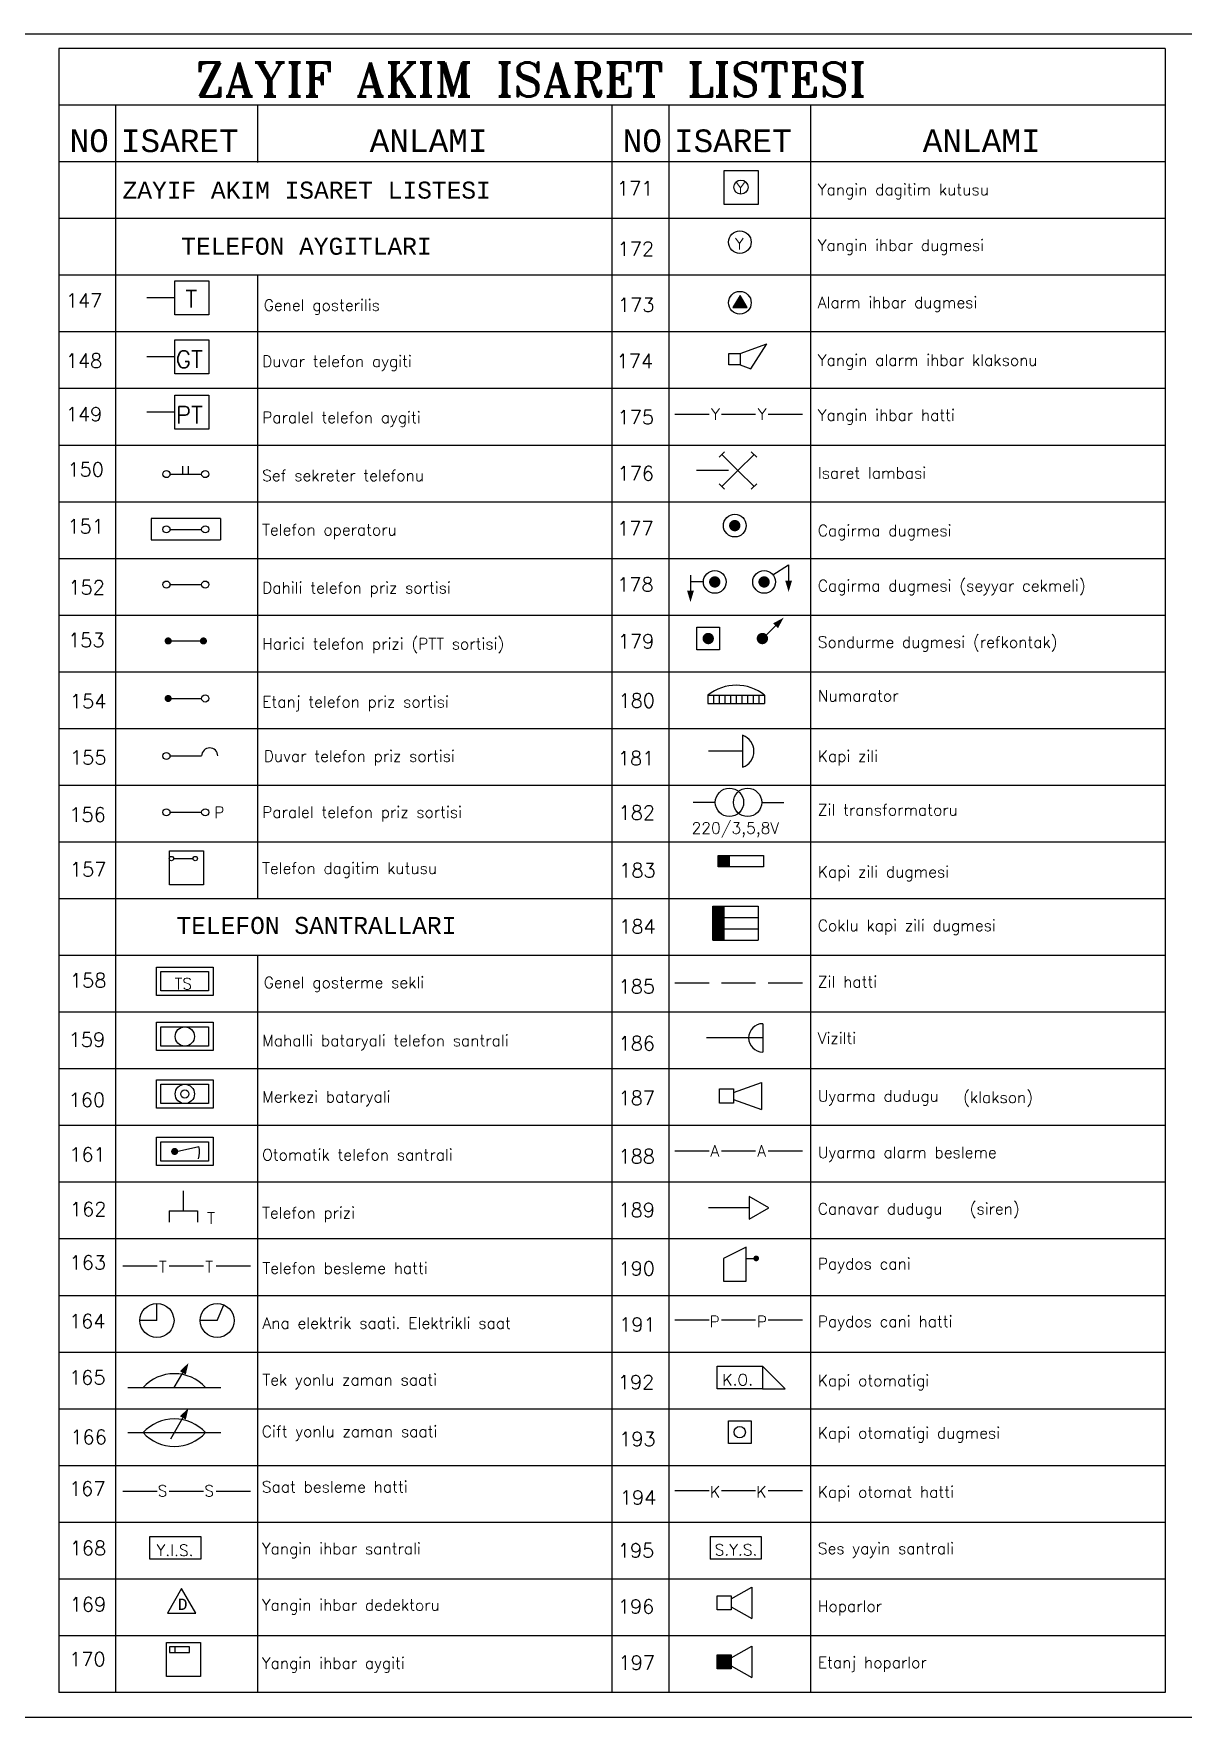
# Model space of a CAD drawing. Header units: millimetres. Extents: x -4521 to 20262, y 301 to 3092.
# Drawn here: x 18599 to 19410, y 976 to 2164 of the extents above; entities that cross this region are included whole.
import ezdxf

# ---------------------------------------------------------------- set-up
doc = ezdxf.new("R2010")
doc.units = ezdxf.units.MM
doc.layers.add('00_TABLO', color=7, linetype='Continuous', lineweight=25)
for name, color, linetype in [('NO1', 40, 'Continuous'), ('NO2', 3, 'Continuous'), ('NO3', 3, 'Continuous'), ('NO4', 3, 'Continuous')]:
    doc.layers.add(name, color=color, linetype=linetype)
doc.styles.add('MONOTXT', font='monotxt.shx')
doc.styles.add('ROMANS', font='romans', dxfattribs={"height": 2})
doc.styles.add('ROMANT', font='romant', dxfattribs={"height": 6})

msp = doc.modelspace()

# ---------------------------------------------------------------- linework, layer by layer
at = {"layer": '00_TABLO'}
msp.add_line((18583.002, 2163.559), (20262.33, 2163.559), dxfattribs=at)
at = {"layer": 'NO1', "color": 7}
msp.add_line((19113.806, 1583.992), (19113.806, 1575.995), dxfattribs=at)
at = {"layer": 'NO2', "color": 7}
for p, q in [((18617.22, 2153.079), (18617.22, 993.543)), ((19396.908, 2153.079), (18617.22, 2153.079)), ((19396.908, 2153.079), (19396.908, 993.543)), ((19396.908, 2113.095), (18617.22, 2113.095)), ((18657.204, 2113.095), (18657.204, 993.543)), ((18757.164, 2113.095), (18757.164, 2072.699)), ((19007.064, 2113.095), (19007.064, 993.543)), ((19047.048, 2113.095), (19047.048, 993.543)), ((19147.008, 2113.095), (19147.008, 993.543)), ((19396.908, 2073.111), (18617.22, 2073.111)), ((19396.908, 2033.127), (18617.22, 2033.127)), ((19396.908, 1993.143), (18617.22, 1993.143)), ((18757.164, 1993.143), (18757.164, 1554.055)), ((19396.908, 1953.159), (18617.22, 1953.159)), ((19396.908, 1913.175), (18617.22, 1913.175)), ((19396.908, 1873.191), (18617.22, 1873.191)), ((19396.908, 1833.207), (18617.22, 1833.207)), ((19396.908, 1793.223), (18617.22, 1793.223)), ((19396.908, 1753.239), (18617.22, 1753.239)), ((19396.908, 1713.255), (18617.22, 1713.255)), ((19396.908, 1673.271), (18617.22, 1673.271)), ((19396.908, 1633.287), (18617.22, 1633.287)), ((19396.908, 1593.303), (18617.22, 1593.303)), ((19396.908, 1553.319), (18617.22, 1553.319)), ((19396.908, 1513.335), (18617.22, 1513.335)), ((18757.164, 1513.335), (18757.164, 993.543)), ((19396.908, 1473.351), (18617.22, 1473.351)), ((19396.908, 1433.367), (18617.22, 1433.367)), ((19396.908, 1393.383), (18617.22, 1393.383)), ((19396.908, 1353.399), (18617.22, 1353.399)), ((19396.908, 1313.415), (18617.22, 1313.415)), ((19396.908, 1273.431), (18617.22, 1273.431)), ((19396.908, 1233.447), (18617.22, 1233.447)), ((19396.908, 1193.463), (18617.22, 1193.463)), ((19396.908, 1153.479), (18617.22, 1153.479)), ((19396.908, 1113.495), (18617.22, 1113.495)), ((19396.908, 1073.511), (18617.22, 1073.511)), ((19396.908, 1033.527), (18617.22, 1033.527)), ((19396.908, 993.543), (18617.22, 993.543))]:
    msp.add_line(p, q, dxfattribs=at)
at = {"layer": 'NO3', "color": 7}
for p, q in [((19086.062, 2043.111), (19086.062, 2067.101)), ((19086.062, 2067.101), (19110.052, 2067.101)), ((19110.052, 2067.101), (19110.052, 2043.111)), ((19110.052, 2043.111), (19086.062, 2043.111)), ((18698.95, 1989.344), (18722.941, 1989.344)), ((18698.95, 1965.354), (18698.95, 1989.344)), ((18722.941, 1989.344), (18722.941, 1965.354)), ((18698.95, 1977.349), (18679.151, 1977.349)), ((19097.335, 1978.978), (19092.337, 1970.321)), ((19102.333, 1970.321), (19097.335, 1978.978)), ((18722.941, 1965.354), (18698.95, 1965.354)), ((19092.337, 1970.321), (19102.333, 1970.321)), ((18698.95, 1923.673), (18698.95, 1947.663)), ((18698.95, 1947.663), (18722.941, 1947.663)), ((18722.941, 1947.663), (18722.941, 1923.673)), ((18698.95, 1935.668), (18679.151, 1935.668)), ((19089.36, 1937.922), (19097.357, 1937.922)), ((19089.36, 1929.925), (19089.36, 1937.922)), ((19097.357, 1937.922), (19116.143, 1944.759)), ((19097.357, 1937.922), (19097.357, 1929.925)), ((19104.871, 1927.19), (19116.143, 1944.759)), ((19097.357, 1929.925), (19089.36, 1929.925)), ((19097.357, 1929.925), (19104.871, 1927.19)), ((18722.941, 1923.673), (18698.95, 1923.673)), ((18698.95, 1908.483), (18722.941, 1908.483)), ((18698.95, 1884.492), (18698.95, 1908.483)), ((18722.941, 1908.483), (18722.941, 1884.492)), ((18698.95, 1896.488), (18679.151, 1896.488)), ((19051.466, 1895.249), (19075.565, 1895.249)), ((19084.254, 1895.249), (19108.353, 1895.249)), ((19117.277, 1895.249), (19141.376, 1895.249)), ((18722.941, 1884.492), (18698.95, 1884.492)), ((19082.685, 1864.936), (19086.455, 1868.706)), ((19095.879, 1855.512), (19084.57, 1866.821)), ((19095.879, 1855.512), (19107.189, 1866.821)), ((19109.073, 1864.936), (19105.304, 1868.706)), ((18695.519, 1852.913), (18717.855, 1852.913)), ((18704.71, 1852.913), (18704.71, 1858.531)), ((18708.708, 1852.913), (18708.708, 1858.531)), ((19089.301, 1855.512), (19066.559, 1855.512)), ((19095.879, 1855.512), (19084.57, 1844.203)), ((19095.879, 1855.512), (19107.189, 1844.203)), ((19082.685, 1846.088), (19086.455, 1842.318)), ((19109.073, 1846.088), (19105.304, 1842.318)), ((18731.081, 1821.643), (18682.293, 1821.643)), ((18682.293, 1821.643), (18682.293, 1806.535)), ((18731.081, 1821.643), (18731.081, 1806.535)), ((18682.293, 1806.535), (18731.081, 1806.535)), ((18695.519, 1813.95), (18717.855, 1813.95)), ((19062.424, 1781.703), (19062.424, 1770.679)), ((19120.52, 1781.87), (19131.59, 1788.822)), ((19131.59, 1788.822), (19131.59, 1777.798)), ((18695.519, 1774.987), (18717.855, 1774.987)), ((19071.531, 1776.845), (19062.424, 1776.845)), ((19114.64, 1738.193), (19122.435, 1745.988)), ((18695.519, 1735.229), (18717.855, 1735.229)), ((19066.935, 1744.932), (19082.928, 1744.932)), ((19066.935, 1728.939), (19066.935, 1744.932)), ((19082.928, 1744.932), (19082.928, 1728.939)), ((19082.928, 1728.939), (19066.935, 1728.939)), ((18695.519, 1694.664), (18717.855, 1694.664)), ((19074.666, 1697.078), (19114.65, 1697.078)), ((19074.666, 1697.078), (19074.666, 1691.08)), ((19074.666, 1691.08), (19114.65, 1691.08)), ((19078.664, 1697.078), (19078.664, 1691.08)), ((19082.662, 1697.078), (19082.662, 1691.08)), ((19086.661, 1697.078), (19086.661, 1691.08)), ((19090.659, 1697.078), (19090.659, 1691.08)), ((19094.658, 1697.078), (19094.658, 1691.08)), ((19098.656, 1697.078), (19098.656, 1691.08)), ((19102.654, 1697.078), (19102.654, 1691.08)), ((19106.653, 1697.078), (19106.653, 1691.08)), ((19110.651, 1697.078), (19110.651, 1691.08)), ((19114.65, 1697.078), (19114.65, 1691.08)), ((19099.129, 1668.711), (19099.129, 1646.093)), ((18695.519, 1654.11), (18717.855, 1654.11)), ((19099.129, 1657.402), (19075.138, 1657.402)), ((19079.894, 1621.386), (19064.344, 1621.386)), ((19112.659, 1621.386), (19128.208, 1621.386)), ((18695.519, 1614.377), (18717.855, 1614.377)), ((18695.156, 1563.218), (18695.156, 1587.208)), ((18695.156, 1587.208), (18719.147, 1587.208)), ((18698.105, 1581.776), (18711.82, 1581.776)), ((18719.147, 1587.208), (18719.147, 1563.218)), ((19081.818, 1583.992), (19113.806, 1583.992)), ((19081.818, 1575.995), (19081.818, 1583.992)), ((19089.815, 1575.995), (19089.815, 1583.992)), ((19113.806, 1575.995), (19081.818, 1575.995)), ((18719.147, 1563.218), (18695.156, 1563.218)), ((19078.062, 1540.223), (19078.062, 1548.219)), ((19078.062, 1548.219), (19110.049, 1548.219)), ((19086.059, 1540.223), (19086.059, 1548.219)), ((19110.049, 1548.219), (19110.049, 1540.223)), ((19078.062, 1540.223), (19110.049, 1540.223)), ((19078.062, 1532.226), (19078.062, 1540.223)), ((19078.062, 1532.226), (19110.049, 1532.226)), ((19078.062, 1524.229), (19078.062, 1532.226)), ((19086.059, 1532.226), (19086.059, 1540.223)), ((19086.059, 1524.229), (19086.059, 1532.226)), ((19110.049, 1540.223), (19110.049, 1532.226)), ((19110.049, 1532.226), (19110.049, 1524.229)), ((19078.062, 1524.229), (19110.049, 1524.229)), ((18686.002, 1505.212), (18725.986, 1505.212)), ((18686.002, 1485.22), (18686.002, 1505.212)), ((18689.201, 1502.013), (18722.787, 1502.013)), ((18689.201, 1488.418), (18689.201, 1502.013)), ((18722.787, 1502.013), (18722.787, 1488.418)), ((18725.986, 1505.212), (18725.986, 1485.22)), ((18725.986, 1485.22), (18686.002, 1485.22)), ((18722.787, 1488.418), (18689.201, 1488.418)), ((19051.466, 1494.092), (19075.565, 1494.092)), ((19084.254, 1494.092), (19108.353, 1494.092)), ((19117.277, 1494.092), (19141.376, 1494.092)), ((18686.002, 1446.257), (18686.002, 1466.249)), ((18686.002, 1466.249), (18725.986, 1466.249)), ((18689.201, 1449.456), (18689.201, 1463.05)), ((18689.201, 1463.05), (18722.787, 1463.05)), ((18722.787, 1463.05), (18722.787, 1449.456)), ((18725.986, 1466.249), (18725.986, 1446.257)), ((19113.384, 1465.271), (19113.384, 1445.279)), ((18722.787, 1449.456), (18689.201, 1449.456)), ((19113.384, 1455.275), (19073.61, 1455.275)), ((18725.986, 1446.257), (18686.002, 1446.257)), ((18686.002, 1425.702), (18725.986, 1425.702)), ((18686.002, 1405.71), (18686.002, 1425.702)), ((18725.986, 1425.702), (18725.986, 1405.71)), ((18689.201, 1422.503), (18722.787, 1422.503)), ((18689.201, 1408.909), (18689.201, 1422.503)), ((18722.787, 1422.503), (18722.787, 1408.909)), ((19082.797, 1419.217), (19092.793, 1419.217)), ((19082.797, 1409.221), (19082.797, 1419.217)), ((19092.793, 1416.733), (19112.547, 1423.716)), ((19092.793, 1419.217), (19092.793, 1409.221)), ((19112.547, 1423.716), (19112.547, 1404.721)), ((18725.986, 1405.71), (18686.002, 1405.71)), ((18722.787, 1408.909), (18689.201, 1408.909)), ((19092.793, 1409.221), (19082.797, 1409.221)), ((19092.793, 1411.704), (19112.547, 1404.721)), ((18686.002, 1365.15), (18686.002, 1385.142)), ((18686.002, 1385.142), (18725.986, 1385.142)), ((18689.201, 1368.349), (18689.201, 1381.944)), ((18689.201, 1381.944), (18722.787, 1381.944)), ((18700.087, 1375.146), (18715.975, 1378.594)), ((18722.787, 1381.944), (18722.787, 1368.349)), ((18725.986, 1385.142), (18725.986, 1365.15)), ((18722.787, 1368.349), (18689.201, 1368.349)), ((19051.466, 1375.63), (19075.565, 1375.63)), ((19084.254, 1375.63), (19108.353, 1375.63)), ((19117.277, 1375.63), (19141.376, 1375.63)), ((18725.986, 1365.15), (18686.002, 1365.15)), ((18705.009, 1333.331), (18705.009, 1347.401)), ((19103.683, 1343.416), (19103.683, 1327.422)), ((19117.534, 1335.419), (19103.683, 1343.416)), ((18695.013, 1333.331), (18715.005, 1333.331)), ((18695.013, 1333.331), (18695.013, 1325.334)), ((18715.005, 1333.331), (18715.005, 1325.334)), ((19103.683, 1335.419), (19075.227, 1335.419)), ((19103.683, 1327.422), (19117.534, 1335.419)), ((19101.76, 1307.696), (19085.766, 1299.699)), ((19101.76, 1299.699), (19101.76, 1307.696)), ((18662.292, 1294.551), (18686.392, 1294.551)), ((18695.081, 1294.551), (18719.18, 1294.551)), ((18728.103, 1294.551), (18752.202, 1294.551)), ((19085.766, 1299.699), (19085.766, 1283.706)), ((19101.76, 1283.706), (19101.76, 1299.699)), ((19101.76, 1299.699), (19108.725, 1299.699)), ((19085.766, 1283.706), (19101.76, 1283.706)), ((18686.378, 1255.951), (18686.378, 1267.946)), ((18728.768, 1255.951), (18733.458, 1266.991)), ((18686.378, 1255.951), (18674.383, 1255.951)), ((18728.768, 1255.951), (18716.773, 1255.951)), ((19051.466, 1256.379), (19075.565, 1256.379)), ((19084.254, 1256.379), (19108.353, 1256.379)), ((19117.277, 1256.379), (19141.376, 1256.379)), ((19081.224, 1223.769), (19113.211, 1223.769)), ((19081.224, 1207.776), (19081.224, 1223.769)), ((19113.211, 1223.769), (19113.211, 1207.776)), ((19129.205, 1207.776), (19113.211, 1223.769)), ((18698.606, 1208.646), (18704.603, 1219.034)), ((18665.721, 1208.646), (18731.49, 1208.646)), ((19113.211, 1207.776), (19081.224, 1207.776)), ((19113.211, 1207.776), (19129.205, 1207.776)), ((18665.721, 1176.83), (18731.49, 1176.83)), ((18696.067, 1172.433), (18704.603, 1187.218)), ((19089.119, 1185.148), (19105.113, 1185.148)), ((19089.119, 1169.154), (19089.119, 1185.148)), ((19105.113, 1185.148), (19105.113, 1169.154)), ((19105.113, 1169.154), (19089.119, 1169.154)), ((18662.292, 1135.471), (18686.392, 1135.471)), ((18695.081, 1135.471), (18719.18, 1135.471)), ((18728.103, 1135.471), (18752.202, 1135.471)), ((19051.466, 1135.978), (19075.565, 1135.978)), ((19084.254, 1135.978), (19108.353, 1135.978)), ((19117.277, 1135.978), (19141.376, 1135.978)), ((18681.335, 1103.647), (18717.32, 1103.647)), ((18681.335, 1087.653), (18681.335, 1103.647)), ((18717.32, 1103.647), (18717.32, 1087.653)), ((19076.31, 1103.647), (19112.296, 1103.647)), ((19076.31, 1103.647), (19076.31, 1087.653)), ((19112.296, 1103.647), (19112.296, 1087.653)), ((18717.32, 1087.653), (18681.335, 1087.653)), ((19112.296, 1087.653), (19076.31, 1087.653)), ((18703.706, 1066.868), (18693.71, 1049.554)), ((18713.702, 1049.554), (18703.706, 1066.868)), ((19081.193, 1061.806), (19091.189, 1061.806)), ((19081.193, 1051.81), (19081.193, 1061.806)), ((19091.189, 1059.566), (19105.548, 1067.856)), ((19091.189, 1061.806), (19091.189, 1051.81)), ((19105.548, 1067.856), (19105.548, 1045.76)), ((18693.71, 1049.554), (18713.702, 1049.554)), ((19091.189, 1051.81), (19081.193, 1051.81)), ((19091.189, 1054.05), (19105.548, 1045.76)), ((18693.059, 1028.874), (18717.049, 1028.874)), ((18693.059, 1004.883), (18693.059, 1028.874)), ((18695.162, 1025.725), (18695.162, 1021.712)), ((18709.249, 1025.725), (18695.162, 1025.725)), ((18695.162, 1021.712), (18709.249, 1021.712)), ((18698.98, 1025.725), (18698.98, 1021.712)), ((18709.249, 1021.712), (18709.249, 1025.725)), ((18717.049, 1028.874), (18717.049, 1004.883)), ((19091.189, 1017.985), (19105.548, 1026.275)), ((19105.548, 1026.275), (19105.548, 1004.179)), ((19081.193, 1010.229), (19081.193, 1020.225)), ((19081.193, 1020.225), (19091.189, 1020.225)), ((19091.189, 1010.229), (19081.193, 1010.229)), ((19091.189, 1020.225), (19091.189, 1010.229)), ((19091.189, 1012.469), (19105.548, 1004.179)), ((18717.049, 1004.883), (18693.059, 1004.883))]:
    msp.add_line(p, q, dxfattribs=at)
for points, const_width in [([(19091.625, 1816.577, 1), (19095.623, 1816.577, 1)], 3.998), ([(19077.528, 1776.845, 1), (19081.527, 1776.845, 1)], 3.998), ([(19112.299, 1776.845, 1), (19116.298, 1776.845, 1)], 3.998), ([(18693.02, 1735.229, 1), (18695.519, 1735.229, 1)], 2.499), ([(18717.855, 1735.229, 1), (18720.354, 1735.229, 1)], 2.499), ([(19072.932, 1736.936, 1), (19076.931, 1736.936, 1)], 3.998), ([(19111.087, 1736.936, 1), (19115.085, 1736.936, 1)], 3.998), ([(18693.02, 1694.664, 1), (18695.519, 1694.664, 1)], 2.499), ([(18697.588, 1375.146, 1), (18700.087, 1375.146, 1)], 2.499), ([(19107.726, 1299.699, 1), (19109.725, 1299.699, 1)], 1.999)]:
    msp.add_lwpolyline(points, format="xyb", close=True, dxfattribs=dict(at, const_width=const_width))
for points in [[(19062.424, 1770.679, 4.798, 0, 0), (19062.424, 1762.682, 0, 0, 0)], [(19131.59, 1777.798, 4.798, 0, 0), (19131.59, 1769.802, 0, 0, 0)], [(19122.435, 1745.988, 4.798, 0, 0), (19128.09, 1751.643, 0, 0, 0)], [(18704.603, 1219.034, 4.798, 0, 0), (18708.602, 1225.959, 0, 0, 0)], [(18704.603, 1187.218, 4.798, 0, 0), (18708.602, 1194.143, 0, 0, 0)]]:
    msp.add_lwpolyline(points, format="xyseb", dxfattribs=at)
for centre, radius in [((19098.009, 2055.346), 4.998), ((19097.239, 2016.524), 7.997), ((19097.239, 1973.808), 7.997), ((18693.02, 1852.913), 2.499), ((18720.354, 1852.913), 2.499), ((19093.624, 1816.577), 7.997), ((18693.02, 1813.95), 2.499), ((18720.354, 1813.95), 2.499), ((19079.528, 1776.845), 7.997), ((19114.299, 1776.845), 7.997), ((18693.02, 1774.987), 2.499), ((18720.354, 1774.987), 2.499), ((18720.354, 1694.664), 2.499), ((18693.02, 1654.11), 2.499), ((19089.89, 1621.386), 9.996), ((19102.663, 1621.386), 9.996), ((18693.02, 1614.377), 2.499), ((18720.354, 1614.377), 2.499), ((18696.571, 1581.776), 1.534), ((18713.354, 1581.776), 1.534), ((18705.994, 1456.253), 6.797), ((18705.994, 1415.706), 6.797), ((18705.994, 1415.706), 2.902), ((18686.378, 1255.951), 11.995), ((18728.768, 1255.951), 11.995), ((19097.116, 1177.151), 3.998)]:
    msp.add_circle(centre, radius, dxfattribs=at)
for centre, radius, start, end in [((19094.658, 1671.639), 32.355, 51.837045, 128.162955), ((19095.13, 1657.402), 11.995, 289.471221, 70.528779), ((18723.534, 1654.11), 5.679, 0, 180), ((19113.384, 1455.275), 9.996, 90, 270), ((18698.838, 1375.146), 17.481, 342.933069, 11.373501), ((18698.606, 1188.761), 29.629, 42.155287, 137.844713), ((18698.606, 1156.945), 29.629, 42.155287, 137.844713), ((18698.606, 1196.715), 29.629, 222.155287, 317.844713)]:
    msp.add_arc(centre, radius, start, end, dxfattribs=at)
for points in [[(19092.337, 1970.321), (19102.333, 1970.321), (19097.335, 1978.978), (19097.335, 1970.321)], [(19102.333, 1970.321), (19092.337, 1970.321), (19097.335, 1978.978), (19097.335, 1970.321)], [(19081.818, 1583.992), (19089.815, 1583.992), (19081.818, 1575.995), (19089.815, 1575.995)], [(19078.062, 1548.219), (19086.059, 1548.219), (19078.062, 1540.223), (19086.059, 1540.223)], [(19078.062, 1540.223), (19086.059, 1540.223), (19078.062, 1532.226), (19086.059, 1532.226)], [(19078.062, 1532.226), (19086.059, 1532.226), (19078.062, 1524.229), (19086.059, 1524.229)], [(19081.193, 1020.225), (19091.189, 1020.225), (19081.193, 1010.229), (19091.189, 1010.229)]]:
    msp.add_solid(points, dxfattribs=at)
at = {"layer": 'NO4', "color": 7}
msp.add_line((18583.002, 976.035), (20262.33, 976.035), dxfattribs=at)

# ---------------------------------------------------------------- texts
at = {"layer": 'NO1', "color": 7}
for s, height, style, p in [('ZAYIF AKIM ISARET LISTESI', 23.9904, 'ROMANT', (18713.501, 2119.312)), ('NO ', 15.9936, 'MONOTXT', (18624.753, 2080.045)), ('ISARET ', 15.9936, 'MONOTXT', (18660.918, 2080.009)), ('ANLAMI', 15.9936, 'MONOTXT', (18836.301, 2080.033)), ('NO ', 15.9936, 'MONOTXT', (19014.597, 2080.045)), ('ISARET ', 15.9936, 'MONOTXT', (19050.762, 2080.009)), ('ANLAMI', 15.9936, 'MONOTXT', (19226.145, 2080.033)), ('ZAYIF AKIM ISARET LISTESI', 11.9952, 'MONOTXT', (18662.124, 2047.21)), ('171', 9.996, 'ROMANS', (19010.605, 2049.469)), ('Yangin dagitim kutusu', 7.9968, 'ROMANS', (19152.179, 2049.594)), ('TELEFON AYGITLARI', 11.9952, 'MONOTXT', (18703.481, 2007.627)), ('172', 9.996, 'ROMANS', (19011.034, 2006.853)), ('Yangin ihbar dugmesi', 7.9968, 'ROMANS', (19152.122, 2010.315)), ('147', 9.996, 'ROMANS', (18622.072, 1970.349)), ('T', 11.995, 'ROMANS', (18706.461, 1970.362)), ('Genel gosterilis', 7.9968, 'ROMANS', (18761.616, 1968.045)), ('173', 9.996, 'ROMANS', (19011.312, 1967.251)), ('Alarm ihbar dugmesi', 7.9968, 'ROMANS', (19152.179, 1970.04)), ('148', 9.996, 'ROMANS', (18622.072, 1927.878)), ('GT', 11.9952, 'ROMANS', (18699.633, 1927.847)), ('Duvar telefon aygiti', 7.9968, 'ROMANS', (18760.498, 1928.463)), ('174', 9.996, 'ROMANS', (19010.319, 1927.65)), ('Yangin alarm ihbar klaksonu', 7.9968, 'ROMANS', (19152.179, 1929.316)), ('149', 9.996, 'ROMANS', (18622.076, 1890.142)), ('PT', 11.9952, 'ROMANS', (18699.633, 1888.667)), ('Paralel telefon aygiti', 7.9968, 'ROMANS', (18760.498, 1888.88)), ('175', 9.996, 'ROMANS', (19011.034, 1888.049)), ('Y', 7.997, 'ROMANS', (19076.956, 1891.147)), ('Y', 7.997, 'ROMANS', (19109.847, 1891.147)), ('Yangin ihbar hatti', 7.9968, 'ROMANS', (19152.179, 1890.485)), ('150', 9.996, 'ROMANS', (18623.257, 1851.135)), ('Sef sekreter telefonu', 7.9968, 'ROMANS', (18760.498, 1847.933)), ('176', 9.996, 'ROMANS', (19011.034, 1848.447)), ('Isaret lambasi', 7.9968, 'ROMANS', (19152.179, 1849.761)), ('151', 9.996, 'ROMANS', (18623.257, 1811.045)), ('Telefon operatoru', 7.9968, 'ROMANS', (18760.498, 1809.716)), ('177', 9.996, 'ROMANS', (19010.744, 1809.604)), ('Cagirma dugmesi', 7.9968, 'ROMANS', (19152.179, 1809.056)), ('152', 9.996, 'ROMANS', (18623.94, 1768)), ('Dahili telefon priz sortisi', 7.9968, 'ROMANS', (18760.498, 1768.769)), ('178', 9.996, 'ROMANS', (19010.744, 1770.05)), ('Cagirma dugmesi (seyyar cekmeli)', 7.9968, 'ROMANS', (19152.179, 1770.226)), ('153', 9.996, 'ROMANS', (18623.678, 1730.85)), ('Harici telefon prizi (PTT sortisi)', 7.9968, 'ROMANS', (18760.498, 1729.218)), ('179', 9.996, 'ROMANS', (19011.197, 1729.952)), ('Sondurme dugmesi (refkontak)', 7.9968, 'ROMANS', (19152.179, 1730.449)), ('180', 9.996, 'ROMANS', (19011.654, 1688.169)), ('Numarator', 7.9968, 'ROMANS', (19152.179, 1692.565)), ('154', 9.996, 'ROMANS', (18625.053, 1687.765)), ('Etanj telefon priz sortisi', 7.9968, 'ROMANS', (18760.498, 1688.271)), ('155', 9.996, 'ROMANS', (18625.062, 1648.036)), ('Duvar telefon priz sortisi', 7.9968, 'ROMANS', (18761.616, 1650.053)), ('181', 9.996, 'ROMANS', (19011.197, 1647.501)), ('Kapi zili', 7.9968, 'ROMANS', (19152.179, 1649.947)), ('156', 9.996, 'ROMANS', (18624.604, 1607.749)), ('P', 7.997, 'ROMANS', (18726.614, 1610.279)), ('Paralel telefon priz sortisi', 7.9968, 'ROMANS', (18760.498, 1610.471)), ('182', 9.996, 'ROMANS', (19011.71, 1609.117)), ('Zil transformatoru', 7.9968, 'ROMANS', (19152.179, 1612.064)), ('220/3,5,8V', 7.9968, 'ROMANS', (19063.217, 1599.266)), ('157', 9.996, 'ROMANS', (18625.053, 1569.141)), ('Telefon dagitim kutusu ', 7.9968, 'ROMANS', (18760.498, 1570.889)), ('183', 9.996, 'ROMANS', (19012.166, 1568.448)), ('Kapi zili dugmesi', 7.9968, 'ROMANS', (19152.179, 1568.47)), ('TELEFON SANTRALLARI', 11.9952, 'MONOTXT', (18700.14, 1528.565)), ('184', 9.996, 'ROMANS', (19012.155, 1528.831)), ('Coklu kapi zili dugmesi', 7.9968, 'ROMANS', (19152.179, 1530.587)), ('158', 9.996, 'ROMANS', (18625.053, 1490.806)), ('TS', 7.9968, 'ROMANS', (18698.776, 1489.468)), ('Genel gosterme sekli', 7.9968, 'ROMANS', (18761.616, 1490.328)), ('185', 9.996, 'ROMANS', (19011.699, 1486.491)), ('Zil hatti', 7.9968, 'ROMANS', (19152.179, 1490.809)), ('159', 9.996, 'ROMANS', (18624.136, 1449.025)), ('Mahalli bataryali telefon santrali', 7.9968, 'ROMANS', (18760.498, 1449.38)), ('186', 9.996, 'ROMANS', (19011.699, 1446.38)), ('Vizilti', 7.9968, 'ROMANS', (19152.179, 1451.032)), ('160', 9.996, 'ROMANS', (18624.136, 1406.536)), ('Merkezi bataryali', 7.9968, 'ROMANS', (18760.498, 1409.798)), ('187', 9.996, 'ROMANS', (19011.649, 1407.924)), ('Uyarma dudugu', 7.9968, 'ROMANS', (19152.179, 1410.308)), ('(klakson)', 7.9968, 'ROMANS', (19254.549, 1409.361)), ('161', 9.996, 'ROMANS', (18624.594, 1367.961)), ('A', 7.997, 'ROMANS', (19076.52, 1371.555)), ('A', 7.997, 'ROMANS', (19109.504, 1371.555)), ('Uyarma alarm besleme', 7.9968, 'ROMANS', (19152.179, 1370.531)), ('Otomatik telefon santrali', 7.9968, 'ROMANS', (18760.498, 1368.851)), ('188', 9.996, 'ROMANS', (19011.649, 1366.698)), ('162', 9.996, 'ROMANS', (18625.015, 1329.41)), ('T', 7.997, 'ROMANS', (18721.717, 1324.096)), ('Telefon prizi', 7.9968, 'ROMANS', (18760.498, 1327.904)), ('189', 9.996, 'ROMANS', (19011.638, 1328.864)), ('Canavar dudugu', 7.9968, 'ROMANS', (19152.179, 1330.77)), ('(siren)', 7.9968, 'ROMANS', (19259.203, 1330.77)), ('163', 9.996, 'ROMANS', (18624.79, 1291.785)), ('T', 7.997, 'ROMANS', (18687.694, 1289.894)), ('T', 7.997, 'ROMANS', (18720.482, 1289.894)), ('Telefon besleme hatti', 7.9968, 'ROMANS', (18760.717, 1288.847)), ('190', 9.996, 'ROMANS', (19011.638, 1287.638)), ('Paydos cani', 7.9968, 'ROMANS', (19152.179, 1291.94)), ('164', 9.996, 'ROMANS', (18624.411, 1250.425)), ('P', 7.997, 'ROMANS', (19075.874, 1251.119)), ('P', 7.997, 'ROMANS', (19109.181, 1251.119)), ('Paydos cani hatti', 7.9968, 'ROMANS', (19152.179, 1251.215)), ('Ana elektrik saati. Elektrikli saat', 7.9968, 'ROMANS', (18760.717, 1250.139)), ('191', 9.996, 'ROMANS', (19012.094, 1248.084)), ('165', 9.996, 'ROMANS', (18624.411, 1210.697)), ('Tek yonlu zaman saati', 7.9968, 'ROMANS', (18760.717, 1210.162)), ('192', 9.996, 'ROMANS', (19011.22, 1207.437)), ('K.O.', 7.9968, 'ROMANS', (19084.877, 1210.157)), ('Kapi otomatigi', 7.9968, 'ROMANS', (19152.179, 1209.544)), ('166', 9.996, 'ROMANS', (18625.327, 1168.731)), ('Cift yonlu zaman saati', 7.9968, 'ROMANS', (18760.273, 1173.659)), ('193', 9.996, 'ROMANS', (19012.132, 1167.325)), ('Kapi otomatigi dugmesi', 7.9968, 'ROMANS', (19152.179, 1172.639)), ('167', 9.996, 'ROMANS', (18624.392, 1132.373)), ('Saat besleme hatti', 7.9968, 'ROMANS', (18760.273, 1134.589)), ('S', 7.997, 'ROMANS', (18686.863, 1131.776)), ('S', 7.997, 'ROMANS', (18719.757, 1131.776)), ('194', 9.996, 'ROMANS', (19012.589, 1126.099)), ('K', 7.997, 'ROMANS', (19076.188, 1131.169)), ('K', 7.997, 'ROMANS', (19108.839, 1131.169)), ('Kapi otomat hatti', 7.9968, 'ROMANS', (19152.179, 1130.968)), ('168', 9.996, 'ROMANS', (18624.85, 1090.407)), ('Y.I.S.', 7.9968, 'ROMANS', (18686.091, 1089.832)), ('Yangin ihbar santrali', 7.9968, 'ROMANS', (18760.298, 1091.012)), ('195', 9.996, 'ROMANS', (19011.186, 1088.763)), ('S.Y.S.', 7.9968, 'ROMANS', (19079.445, 1090.178)), ('Ses yayin santrali', 7.9968, 'ROMANS', (19152.179, 1091.19)), ('169', 9.996, 'ROMANS', (18624.85, 1050.679)), ('D', 7.997, 'MONOTXT', (18700.98, 1051.781)), ('Yangin ihbar dedektoru', 7.9968, 'ROMANS', (18760.298, 1051.29)), ('196', 9.996, 'ROMANS', (19011.186, 1049.209)), ('Hoparlor', 7.9968, 'ROMANS', (19152.179, 1050.466)), ('170', 9.996, 'ROMANS', (18624.401, 1012.103)), ('Yangin ihbar aygiti', 7.9968, 'ROMANS', (18760.298, 1010.287)), ('197', 9.996, 'ROMANS', (19011.649, 1009.565)), ('Etanj hoparlor', 7.9968, 'ROMANS', (19152.179, 1010.689))]:
    msp.add_text(s, height=height, dxfattribs=dict(at, style=style)).set_placement(p)
at = {"layer": 'NO3', "color": 7, "style": 'ROMANS'}
for p in [(19094.549, 2050.655), (19093.779, 2011.363)]:
    msp.add_text('Y', height=7.997, dxfattribs=at).set_placement(p)

doc.saveas('drawing.dxf')
